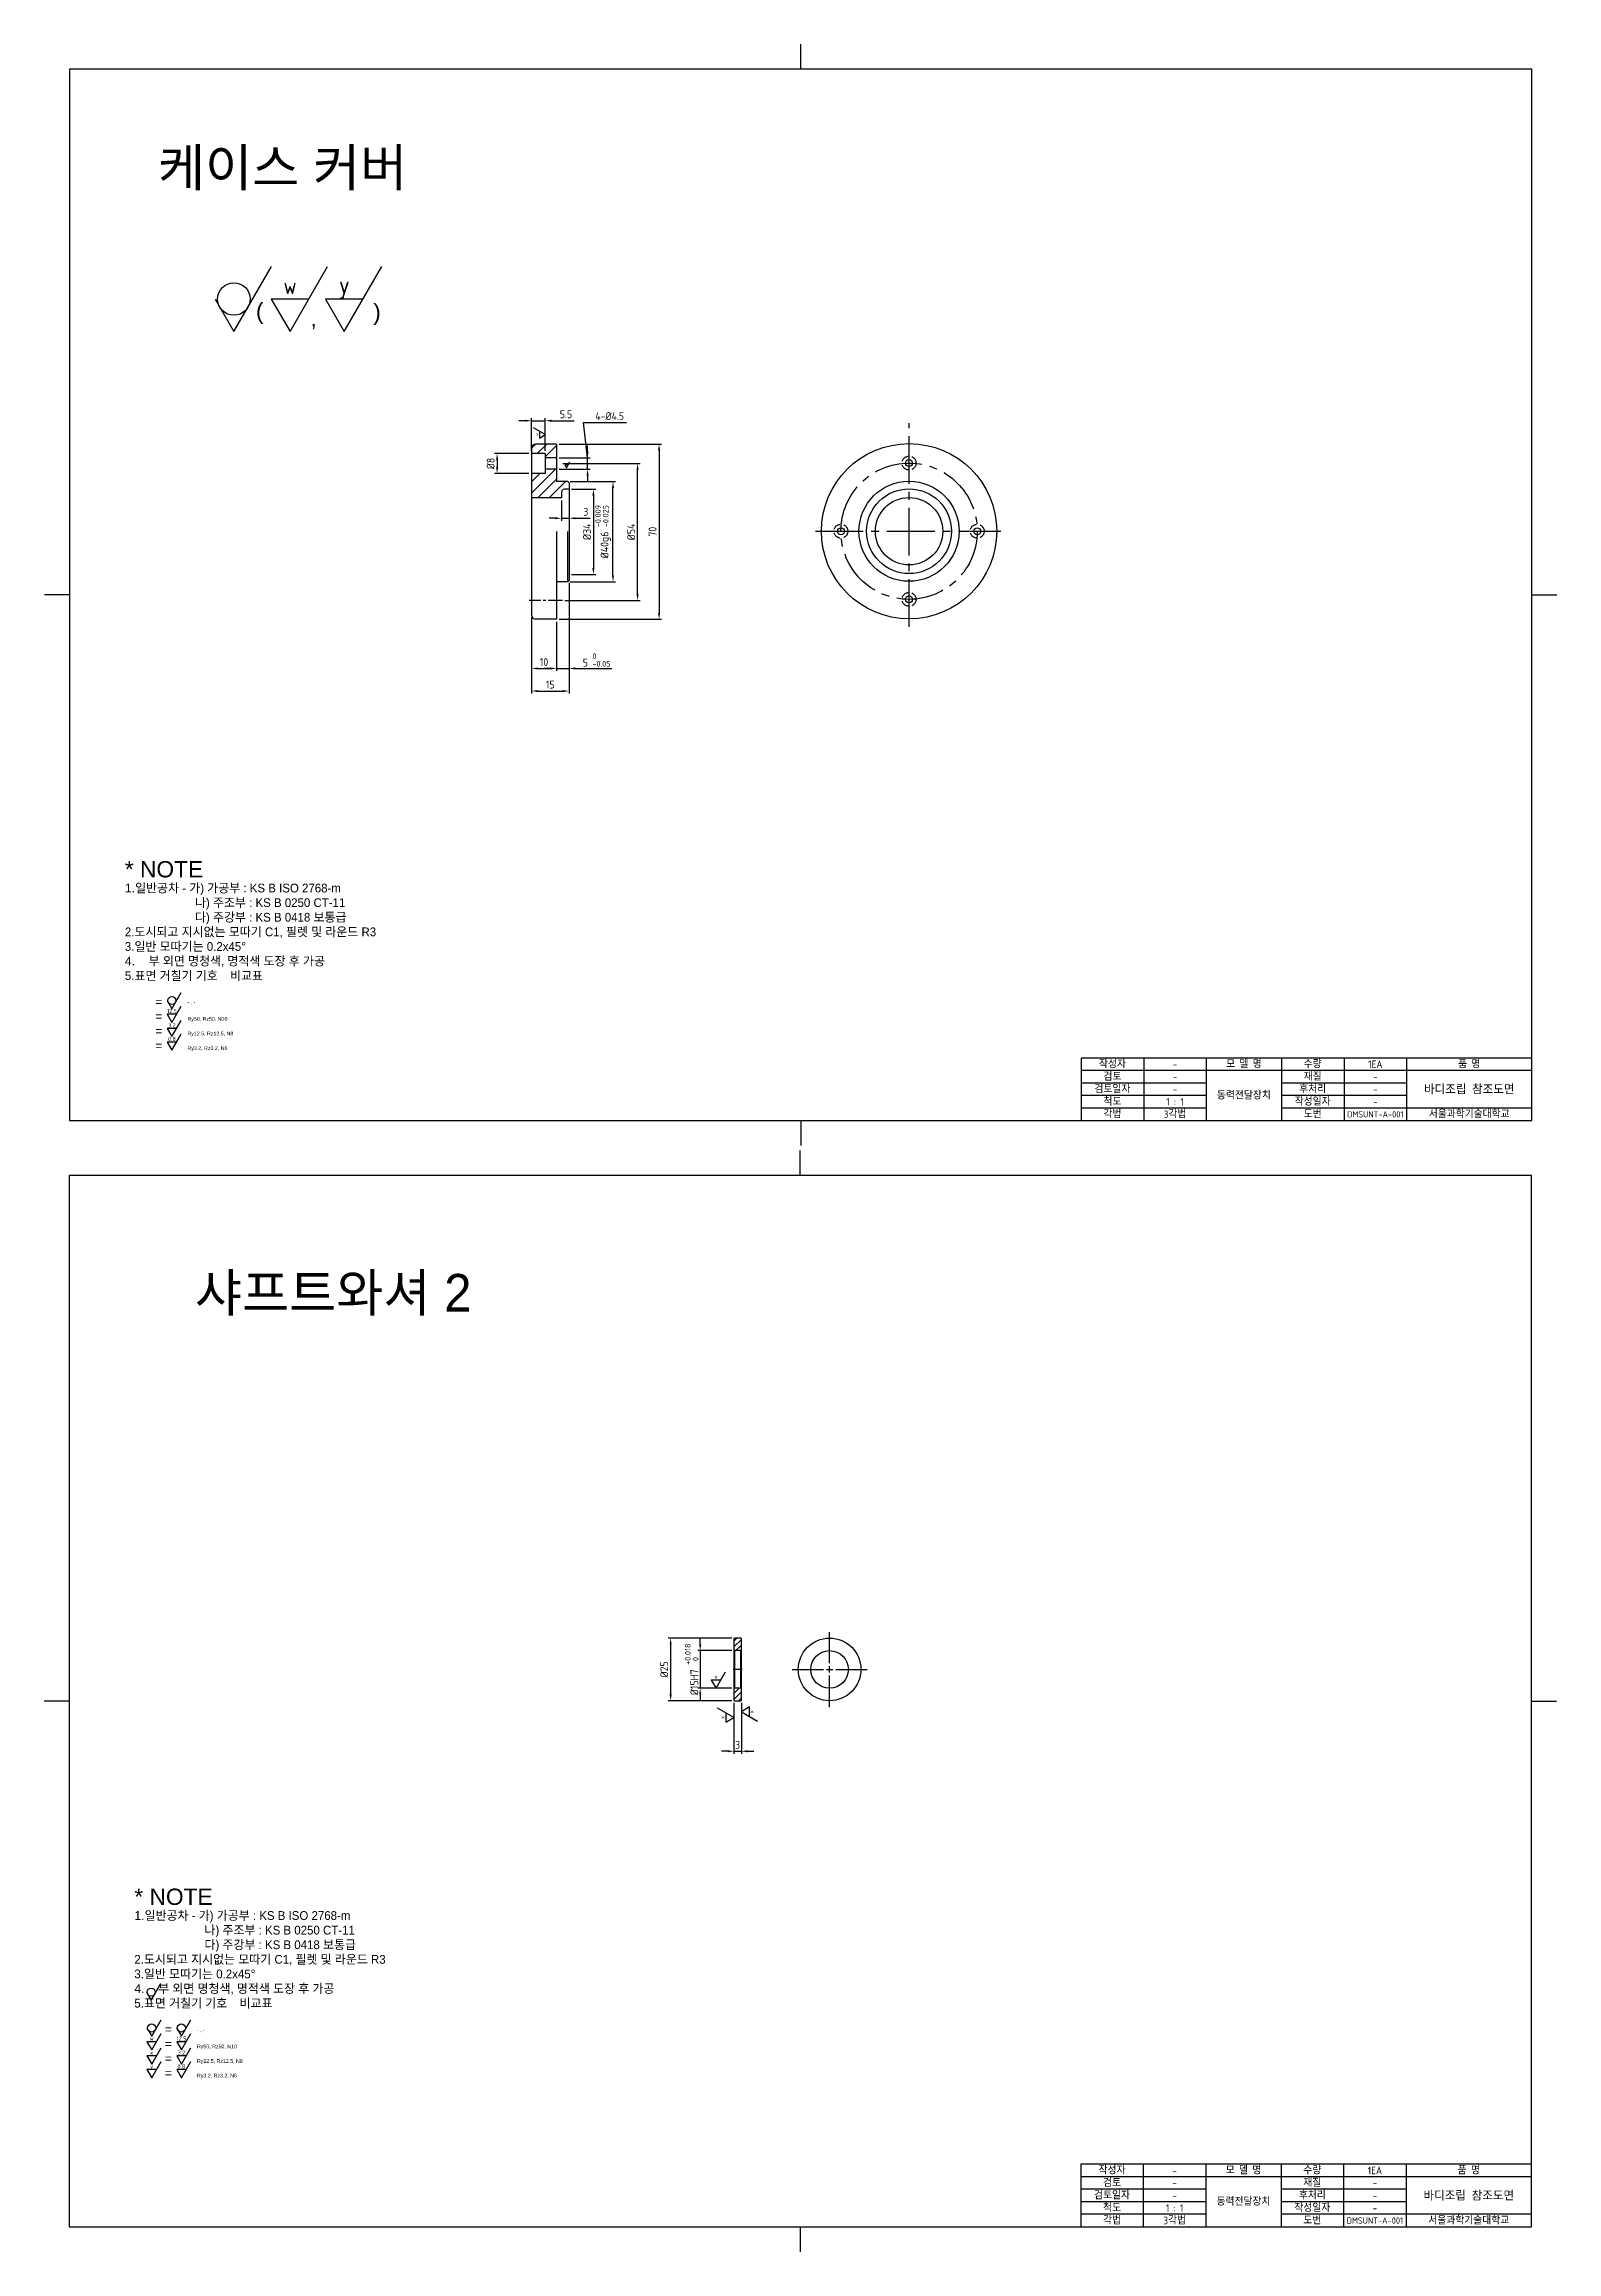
# Model space of a CAD drawing. Header units: millimetres. Extents: x 0 to 1832, y -442 to 895.
# Drawn here: x 614 to 1218, y -442 to 440 of the extents above; entities that cross this region are included whole.
import ezdxf
from ezdxf.enums import TextEntityAlignment as Align

# ---------------------------------------------------------------- set-up
doc = ezdxf.new("R2010")
doc.units = ezdxf.units.MM
for name, pattern in [('CENTER', [50.8, 31.75, -6.35, 6.35, -6.35]), ('CENTER2', [28.575, 19.05, -3.175, 3.175, -3.175]), ('HIDDEN2', [4.7625, 3.175, -1.5875])]:
    doc.linetypes.add(name, pattern=pattern)
for name, color, linetype in [('1점쇄선', 1, 'CENTER'), ('가는선', 1, 'Continuous'), ('문자', 2, 'Continuous'), ('숨은선', 2, 'HIDDEN2'), ('외형선', 3, 'Continuous'), ('윤곽선', 4, 'Continuous'), ('중심선', 1, 'CENTER2'), ('치수문자', 2, 'Continuous')]:
    doc.layers.add(name, color=color, linetype=linetype)
doc.styles.add('Annotative', font='arial.ttf')
doc.styles.get("Standard").update_dxf_attribs({"font": 'ISOCP.SHX', "bigfont": 'WHGTXT.SHX'})
doc.dimstyles.new('KS', dxfattribs={"dimtxt": 3.15, "dimasz": 2.5, "dimexe": 1, "dimexo": 1, "dimgap": 1, "dimtad": 1, "dimzin": 12, "dimdsep": 46, "dimtxsty": 'Standard', "dimcen": 0, "dimclrd": 1, "dimclre": 1, "dimclrt": 2, "dimadec": 0, "dimazin": 0, "dimtfac": 1, "dimtmove": 0, "dimatfit": 3, "dimfxl": 1, "dimarcsym": 0})

# ---------------------------------------------------------------- blocks, each defined once
blk = doc.blocks.new('표면거칠기2')
at = {"layer": '외형선'}
for p, q in [((32.33, 238.6), (47.33, 264.58)), ((24.83, 251.59), (32.33, 238.6))]:
    blk.add_line(p, q, dxfattribs=at)
blk.add_circle((32.33, 251.59), 6.5, dxfattribs=at)
blk = doc.blocks.new('표면거칠기')
at = {"layer": '외형선'}
for p, q in [((0, -12.99), (15, 12.99)), ((7.5, 0), (-7.5, 0)), ((-7.5, 0), (0, -12.99))]:
    blk.add_line(p, q, dxfattribs=at)
blk.add_attdef('표면거칠기', text='', height=6.5).set_placement((0, 0), align=Align.BOTTOM_CENTER)
blk = doc.blocks.new('블록')
at = {"layer": '외형선'}
for p, q in [((-14.3, 24.8), (0, 0)), ((14.3, 24.8), (-14.3, 24.8)), ((0, 0), (28.6, 49.6))]:
    blk.add_line(p, q, dxfattribs=at)
blk.add_attdef('기호', text='', height=12.3).set_placement((0, 24.8), align=Align.BOTTOM_CENTER)
blk = doc.blocks.new('*D300')
at = {"layer": 'Defpoints', "color": 0, "transparency": 16777216}
for p in [(818.48, 280.26), (818.48, 210.26), (859.42, 210.26)]:
    blk.add_point(p, dxfattribs=at)
at = {"layer": '외형선', "color": 1, "linetype": 'ByBlock', "lineweight": -2, "transparency": 16777216}
for p, q in [((819.48, 280.26), (860.42, 280.26)), ((859.42, 277.76), (859.42, 212.76)), ((819.48, 210.26), (860.42, 210.26))]:
    blk.add_line(p, q, dxfattribs=at)
at = {"layer": '외형선', "color": 1, "transparency": 16777216}
for points in [[(859, 277.76), (859.84, 277.76), (859.42, 280.26)], [(859, 212.76), (859.84, 212.76), (859.42, 210.26)]]:
    blk.add_solid(points, dxfattribs=at)
at = {"layer": '외형선', "color": 2, "transparency": 16777216, "insert": (856.84, 245.26), "char_height": 3.15, "attachment_point": 5, "rotation": 90}
blk.add_mtext('70', dxfattribs=at)
blk = doc.blocks.new('*U302')
at = {"layer": '1점쇄선', "color": 0, "linetype": 'CENTER2', "ltscale": 0.3, "transparency": 16777216}
blk.add_line((3.32, 0), (-9.9, 0), dxfattribs=at)
blk = doc.blocks.new('*D303')
at = {"layer": '1점쇄선', "color": 1, "linetype": 'ByBlock', "lineweight": -2, "transparency": 16777216}
for p, q in [((821.05, 272.48), (851.85, 272.48)), ((850.85, 220.26), (850.85, 269.98)), ((821.82, 217.76), (851.85, 217.76))]:
    blk.add_line(p, q, dxfattribs=at)
at = {"layer": '1점쇄선', "color": 1, "transparency": 16777216}
for points in [[(850.43, 269.98), (851.27, 269.98), (850.85, 272.48)], [(850.43, 220.26), (851.27, 220.26), (850.85, 217.76)]]:
    blk.add_solid(points, dxfattribs=at)
at = {"layer": 'Defpoints', "color": 0, "transparency": 16777216}
for p in [(820.05, 272.48), (850.85, 272.48), (820.82, 217.76)]:
    blk.add_point(p, dxfattribs=at)
at = {"layer": '1점쇄선', "color": 2, "transparency": 16777216, "insert": (848.27, 245.12), "char_height": 3.15, "attachment_point": 5, "rotation": 90}
blk.add_mtext('%%C54', dxfattribs=at)
blk = doc.blocks.new('*D304')
at = {"layer": '1점쇄선', "color": 1, "linetype": 'ByBlock', "lineweight": -2, "transparency": 16777216}
for p, q in [((823.93, 265.26), (842.03, 265.26)), ((841.03, 227.76), (841.03, 262.76)), ((823.93, 225.26), (842.03, 225.26))]:
    blk.add_line(p, q, dxfattribs=at)
at = {"layer": '1점쇄선', "color": 1, "transparency": 16777216}
for points in [[(840.61, 262.76), (841.45, 262.76), (841.03, 265.26)], [(840.61, 227.76), (841.45, 227.76), (841.03, 225.26)]]:
    blk.add_solid(points, dxfattribs=at)
at = {"layer": 'Defpoints', "color": 0, "transparency": 16777216}
for p in [(822.93, 265.26), (841.03, 265.26), (822.93, 225.26)]:
    blk.add_point(p, dxfattribs=at)
at = {"layer": '1점쇄선', "color": 2, "transparency": 16777216, "insert": (837.07, 245.26), "char_height": 3.15, "attachment_point": 5, "rotation": 90}
blk.add_mtext('%%C40g6 {\\H0.7x;\\S-0.009^ -0.025;}', dxfattribs=at)
blk = doc.blocks.new('*D305')
at = {"layer": '1점쇄선', "color": 1, "linetype": 'ByBlock', "lineweight": -2, "transparency": 16777216}
for p, q in [((807.48, 276.48), (793.73, 276.48)), ((794.73, 273.98), (794.73, 270.98)), ((807.48, 268.48), (793.73, 268.48))]:
    blk.add_line(p, q, dxfattribs=at)
at = {"layer": '1점쇄선', "color": 1, "transparency": 16777216}
for points in [[(794.31, 273.98), (795.15, 273.98), (794.73, 276.48)], [(794.31, 270.98), (795.15, 270.98), (794.73, 268.48)]]:
    blk.add_solid(points, dxfattribs=at)
at = {"layer": 'Defpoints', "color": 0, "transparency": 16777216}
for p in [(808.48, 276.48), (794.73, 268.48), (808.48, 268.48)]:
    blk.add_point(p, dxfattribs=at)
at = {"layer": '1점쇄선', "color": 2, "transparency": 16777216, "insert": (792.16, 272.48), "char_height": 3.15, "attachment_point": 5, "rotation": 90}
blk.add_mtext('%%C8', dxfattribs=at)
blk = doc.blocks.new('*D306')
at = {"layer": '1점쇄선', "color": 1, "linetype": 'ByBlock', "lineweight": -2, "transparency": 16777216}
for p, q in [((819.48, 274.73), (831.88, 274.73)), ((830.88, 277.23), (830.88, 279.73)), ((830.88, 270.23), (830.88, 274.73)), ((819.48, 270.23), (831.88, 270.23)), ((830.88, 267.73), (830.88, 265.23))]:
    blk.add_line(p, q, dxfattribs=at)
at = {"layer": '1점쇄선', "color": 1, "transparency": 16777216}
for points in [[(830.46, 277.23), (831.29, 277.23), (830.88, 274.73)], [(830.46, 267.73), (831.29, 267.73), (830.88, 270.23)]]:
    blk.add_solid(points, dxfattribs=at)
at = {"layer": 'Defpoints', "color": 0, "transparency": 16777216}
for p in [(818.48, 274.73), (830.88, 274.73), (818.48, 270.23)]:
    blk.add_point(p, dxfattribs=at)
blk = doc.blocks.new('*D307')
at = {"layer": '1점쇄선', "color": 1, "linetype": 'ByBlock', "lineweight": -2, "transparency": 16777216}
for p, q in [((808.48, 210.92), (808.48, 189.61)), ((818.48, 209.26), (818.48, 189.61)), ((810.98, 190.61), (815.98, 190.61))]:
    blk.add_line(p, q, dxfattribs=at)
at = {"layer": '1점쇄선', "color": 1, "transparency": 16777216}
for points in [[(810.98, 191.03), (810.98, 190.19), (808.48, 190.61)], [(815.98, 191.03), (815.98, 190.19), (818.48, 190.61)]]:
    blk.add_solid(points, dxfattribs=at)
at = {"layer": 'Defpoints', "color": 0, "transparency": 16777216}
for p in [(808.48, 211.92), (818.48, 210.26), (818.48, 190.61)]:
    blk.add_point(p, dxfattribs=at)
at = {"layer": '1점쇄선', "color": 2, "transparency": 16777216, "insert": (813.48, 193.19), "char_height": 3.15, "attachment_point": 5}
blk.add_mtext('10', dxfattribs=at)
blk = doc.blocks.new('*D308')
at = {"layer": '1점쇄선', "color": 1, "linetype": 'ByBlock', "lineweight": -2, "transparency": 16777216}
for p, q in [((823.48, 224.81), (823.48, 180.59)), ((808.48, 210.92), (808.48, 180.59)), ((810.98, 181.59), (820.98, 181.59))]:
    blk.add_line(p, q, dxfattribs=at)
at = {"layer": '1점쇄선', "color": 1, "transparency": 16777216}
for points in [[(810.98, 182.01), (810.98, 181.18), (808.48, 181.59)], [(820.98, 182.01), (820.98, 181.18), (823.48, 181.59)]]:
    blk.add_solid(points, dxfattribs=at)
at = {"layer": 'Defpoints', "color": 0, "transparency": 16777216}
for p in [(823.48, 225.81), (808.48, 211.92), (823.48, 181.59)]:
    blk.add_point(p, dxfattribs=at)
at = {"layer": '1점쇄선', "color": 2, "transparency": 16777216, "insert": (815.98, 184.17), "char_height": 3.15, "attachment_point": 5}
blk.add_mtext('15', dxfattribs=at)
blk = doc.blocks.new('*D309')
at = {"layer": '1점쇄선', "color": 1, "linetype": 'ByBlock', "lineweight": -2, "transparency": 16777216}
for p, q in [((815.98, 190.61), (813.48, 190.61)), ((818.48, 190.61), (823.48, 190.61)), ((825.98, 190.61), (840.52, 190.61))]:
    blk.add_line(p, q, dxfattribs=at)
at = {"layer": '1점쇄선', "color": 1, "transparency": 16777216}
for points in [[(815.98, 191.03), (815.98, 190.19), (818.48, 190.61)], [(825.98, 191.03), (825.98, 190.19), (823.48, 190.61)]]:
    blk.add_solid(points, dxfattribs=at)
at = {"layer": 'Defpoints', "color": 0, "transparency": 16777216}
for p in [(818.48, 190.61), (823.48, 190.61), (823.48, 190.61)]:
    blk.add_point(p, dxfattribs=at)
at = {"layer": '1점쇄선', "color": 2, "transparency": 16777216, "insert": (834.5, 194.01), "char_height": 3.15, "attachment_point": 5}
blk.add_mtext('5 {\\H0.7x;\\S0 ^ -0.05;}', dxfattribs=at)
blk = doc.blocks.new('*D310')
at = {"layer": '1점쇄선', "color": 1, "linetype": 'ByBlock', "lineweight": -2, "transparency": 16777216}
for p, q in [((824.48, 262.2), (834.2, 262.2)), ((833.2, 259.7), (833.2, 230.71)), ((824.48, 228.21), (834.2, 228.21))]:
    blk.add_line(p, q, dxfattribs=at)
at = {"layer": '1점쇄선', "color": 1, "transparency": 16777216}
for points in [[(832.78, 259.7), (833.62, 259.7), (833.2, 262.2)], [(832.78, 230.71), (833.62, 230.71), (833.2, 228.21)]]:
    blk.add_solid(points, dxfattribs=at)
at = {"layer": 'Defpoints', "color": 0, "transparency": 16777216}
for p in [(823.48, 262.2), (823.48, 228.21), (833.2, 228.21)]:
    blk.add_point(p, dxfattribs=at)
at = {"layer": '1점쇄선', "color": 2, "transparency": 16777216, "insert": (830.63, 245.2), "char_height": 3.15, "attachment_point": 5, "rotation": 90}
blk.add_mtext('%%C34', dxfattribs=at)
blk = doc.blocks.new('*D311')
at = {"layer": '1점쇄선', "color": 1, "linetype": 'ByBlock', "lineweight": -2, "transparency": 16777216}
for p, q in [((820.48, 257.73), (820.48, 249.61)), ((823.48, 257.73), (823.48, 249.61)), ((817.98, 250.61), (815.48, 250.61)), ((820.48, 250.61), (823.48, 250.61)), ((825.98, 250.61), (831.87, 250.61))]:
    blk.add_line(p, q, dxfattribs=at)
at = {"layer": '1점쇄선', "color": 1, "transparency": 16777216}
for points in [[(817.98, 251.03), (817.98, 250.2), (820.48, 250.61)], [(825.98, 251.03), (825.98, 250.2), (823.48, 250.61)]]:
    blk.add_solid(points, dxfattribs=at)
at = {"layer": 'Defpoints', "color": 0, "transparency": 16777216}
for p in [(820.48, 258.73), (823.48, 258.73), (823.48, 250.61)]:
    blk.add_point(p, dxfattribs=at)
at = {"layer": '1점쇄선', "color": 2, "transparency": 16777216, "insert": (830.18, 253.19), "char_height": 3.15, "attachment_point": 5}
blk.add_mtext('3', dxfattribs=at)
blk = doc.blocks.new('*D312')
at = {"layer": '1점쇄선', "color": 1, "linetype": 'ByBlock', "lineweight": -2, "transparency": 16777216}
for p, q in [((805.98, 289.57), (803.48, 289.57)), ((808.48, 277.48), (808.48, 290.57)), ((808.48, 289.57), (813.98, 289.57)), ((813.98, 277.48), (813.98, 290.57)), ((816.48, 289.57), (825.52, 289.57))]:
    blk.add_line(p, q, dxfattribs=at)
at = {"layer": '1점쇄선', "color": 1, "transparency": 16777216}
for points in [[(805.98, 289.99), (805.98, 289.16), (808.48, 289.57)], [(816.48, 289.99), (816.48, 289.16), (813.98, 289.57)]]:
    blk.add_solid(points, dxfattribs=at)
at = {"layer": 'Defpoints', "color": 0, "transparency": 16777216}
for p in [(813.98, 289.57), (808.48, 276.48), (813.98, 276.48)]:
    blk.add_point(p, dxfattribs=at)
at = {"layer": '1점쇄선', "color": 2, "transparency": 16777216, "insert": (822.25, 292.15), "char_height": 3.15, "attachment_point": 5}
blk.add_mtext('5.5', dxfattribs=at)
blk = doc.blocks.new('*D326')
at = {"layer": 'Defpoints', "color": 0, "transparency": 16777216}
for p in [(889.51, -201.73), (875.86, -216.73), (889.51, -216.73)]:
    blk.add_point(p, dxfattribs=at)
at = {"layer": '외형선', "color": 1, "linetype": 'ByBlock', "lineweight": -2, "transparency": 16777216}
for p, q in [((888.51, -201.73), (874.86, -201.73)), ((875.86, -199.23), (875.86, -196.73)), ((875.86, -201.73), (875.86, -216.73)), ((888.51, -216.73), (874.86, -216.73)), ((875.86, -219.23), (875.86, -221.73))]:
    blk.add_line(p, q, dxfattribs=at)
at = {"layer": '외형선', "color": 1, "transparency": 16777216}
for points in [[(875.44, -199.23), (876.28, -199.23), (875.86, -201.73)], [(875.44, -219.23), (876.28, -219.23), (875.86, -216.73)]]:
    blk.add_solid(points, dxfattribs=at)
at = {"layer": '외형선', "color": 2, "transparency": 16777216, "insert": (872.45, -209.23), "char_height": 3.15, "attachment_point": 5, "rotation": 90}
blk.add_mtext('%%C15H7 {\\H0.7x;\\S+0.018^  0;}', dxfattribs=at)
blk = doc.blocks.new('*D327')
at = {"layer": 'Defpoints', "color": 0, "transparency": 16777216}
for p in [(889.51, -196.73), (864.05, -221.73), (889.51, -221.73)]:
    blk.add_point(p, dxfattribs=at)
at = {"layer": '외형선', "color": 1, "linetype": 'ByBlock', "lineweight": -2, "transparency": 16777216}
for p, q in [((888.51, -196.73), (863.05, -196.73)), ((864.05, -199.23), (864.05, -219.23)), ((888.51, -221.73), (863.05, -221.73))]:
    blk.add_line(p, q, dxfattribs=at)
at = {"layer": '외형선', "color": 1, "transparency": 16777216}
for points in [[(863.64, -199.23), (864.47, -199.23), (864.05, -196.73)], [(863.64, -219.23), (864.47, -219.23), (864.05, -221.73)]]:
    blk.add_solid(points, dxfattribs=at)
at = {"layer": '외형선', "color": 2, "transparency": 16777216, "insert": (861.48, -209.23), "char_height": 3.15, "attachment_point": 5, "rotation": 90}
blk.add_mtext('%%C25', dxfattribs=at)
blk = doc.blocks.new('*U328')
at = {"layer": '1점쇄선', "color": 0, "linetype": 'CENTER2', "transparency": 16777216}
for p, q in [((0, 2.5), (0, 14.87)), ((-15.01, 0), (-2.5, 0)), ((2.5, 0), (14.97, 0)), ((0, -15.08), (0, -2.5))]:
    blk.add_line(p, q, dxfattribs=at)
at = {"layer": '1점쇄선', "color": 0, "linetype": 'Continuous', "transparency": 16777216}
for p, q in [((-1.25, 0), (1.25, 0)), ((0, -1.25), (0, 1.25))]:
    blk.add_line(p, q, dxfattribs=at)
blk = doc.blocks.new('*D329')
at = {"layer": 'Defpoints', "color": 0, "ltscale": 0.3, "transparency": 16777216}
for p in [(889.31, -221.53), (892.31, -221.53), (892.31, -241.93)]:
    blk.add_point(p, dxfattribs=at)
at = {"layer": '외형선', "color": 1, "linetype": 'ByBlock', "lineweight": -2, "ltscale": 0.3, "transparency": 16777216}
for p, q in [((889.31, -222.53), (889.31, -242.93)), ((892.31, -222.53), (892.31, -242.93)), ((886.81, -241.93), (884.31, -241.93)), ((889.31, -241.93), (892.31, -241.93)), ((894.81, -241.93), (897.31, -241.93))]:
    blk.add_line(p, q, dxfattribs=at)
at = {"layer": '외형선', "color": 1, "ltscale": 0.3, "transparency": 16777216}
for points in [[(886.81, -241.52), (886.81, -242.35), (889.31, -241.93)], [(894.81, -241.52), (894.81, -242.35), (892.31, -241.93)]]:
    blk.add_solid(points, dxfattribs=at)
at = {"layer": '외형선', "color": 2, "ltscale": 0.3, "transparency": 16777216, "insert": (890.81, -239.36), "char_height": 3.15, "attachment_point": 5}
blk.add_mtext('3', dxfattribs=at)

msp = doc.modelspace()

# ---------------------------------------------------------------- hatches: boundary and pattern name
at = {"layer": '1점쇄선'}
h = msp.add_hatch(dxfattribs=at)
h.set_pattern_fill('ANSI31', color=1)
h.paths.add_polyline_path([(823.484, 264.702), (822.928, 265.258), (818.479, 265.258), (818.479, 270.23), (813.976, 270.23), (813.976, 268.48), (808.476, 268.48), (808.476, 258.73), (820.484, 258.73), (820.484, 261.091, -0.4142136), (821.595, 262.202), (823.484, 262.202)])
h.paths.add_polyline_path([(818.479, 280.258), (810.143, 280.258, 0.4142136), (808.476, 278.591), (808.476, 276.48), (813.976, 276.48), (813.976, 274.73), (818.479, 274.73)])
at = {"layer": '외형선'}
h = msp.add_hatch(dxfattribs=at)
h.set_pattern_fill('ANSI31', color=1, scale=0.52)
h.set_pattern_definition([(45, (-3139.3114, -448.6874), (-1.1674333, 1.1674333), [])])
h.paths.add_polyline_path([(889.305, -201.528), (889.505, -201.728), (892.105, -201.728), (892.305, -201.528), (892.305, -196.928), (892.105, -196.728), (889.505, -196.728), (889.305, -196.928)])
h.paths.add_polyline_path([(889.305, -221.528), (889.505, -221.728), (892.105, -221.728), (892.305, -221.528), (892.305, -216.928), (892.105, -216.728), (889.505, -216.728), (889.305, -216.928)])

# ---------------------------------------------------------------- linework, layer by layer
at = {"layer": '1점쇄선', "color": 1, "ltscale": 0.3}
msp.add_line((892.575, -209.228), (889.086, -209.228), dxfattribs=at)
at = {"layer": '가는선'}
for p, q in [((1208, 30), (1028, 30)), ((1053, 35), (1053, 10)), ((1078, 35), (1078, 10)), ((1108, 35), (1108, 10)), ((1133, 35), (1133, 10)), ((1158, 35), (1158, 10)), ((1078, 25), (1028, 25)), ((1078, 20), (1028, 20)), ((1158, 25), (1108, 25)), ((1158, 20), (1108, 20)), ((1078, 15), (1028, 15)), ((1208, 15), (1108, 15)), ((1207.839, -411.894), (1027.839, -411.894)), ((1052.839, -406.894), (1052.839, -431.894)), ((1077.839, -406.894), (1077.839, -431.894)), ((1107.839, -406.894), (1107.839, -431.894)), ((1132.839, -406.894), (1132.839, -431.894)), ((1157.839, -406.894), (1157.839, -431.894)), ((1077.839, -416.894), (1027.839, -416.894)), ((1077.839, -421.894), (1027.839, -421.894)), ((1157.839, -416.894), (1107.839, -416.894)), ((1157.839, -421.894), (1107.839, -421.894)), ((1077.839, -426.894), (1027.839, -426.894)), ((1207.839, -426.894), (1107.839, -426.894))]:
    msp.add_line(p, q, dxfattribs=at)
at = {"layer": '숨은선'}
for centre in [(959.283, 272.652), (932.061, 245.43), (986.506, 245.43), (959.283, 218.208)]:
    msp.add_circle(centre, 2.778, dxfattribs=at)
at = {"layer": '외형선'}
for p, q in [((916, 430), (916, 440)), ((808.476, 278.591), (808.476, 211.924)), ((813.976, 276.48), (808.476, 276.48)), ((808.476, 276.48), (808.476, 268.48)), ((818.479, 280.258), (810.143, 280.258)), ((813.976, 276.48), (813.976, 268.48)), ((818.479, 274.73), (813.976, 274.73)), ((818.479, 280.258), (818.479, 265.258)), ((813.976, 268.48), (808.476, 268.48)), ((818.479, 270.23), (813.976, 270.23)), ((822.928, 265.258), (818.479, 265.258)), ((823.484, 264.702), (822.928, 265.258)), ((823.484, 264.702), (823.484, 225.813)), ((820.484, 258.73), (808.476, 258.73)), ((820.484, 261.091), (820.484, 258.73)), ((823.484, 262.202), (821.595, 262.202)), ((818.479, 245.258), (818.479, 210.258)), ((822.928, 225.258), (822.928, 245.258)), ((822.928, 225.258), (818.479, 225.258)), ((822.928, 225.258), (823.484, 225.813)), ((624, 220), (614, 220)), ((1208, 220), (1218, 220)), ((818.479, 210.258), (810.143, 210.258)), ((1208, 35), (1028, 35)), ((1028, 35), (1028, 10)), ((916, 10), (916, 0)), ((915.839, -11.894), (915.839, -1.894)), ((889.305, -196.928), (889.505, -196.728)), ((889.305, -196.928), (889.305, -221.528)), ((889.505, -201.728), (889.305, -201.528)), ((892.105, -196.728), (889.505, -196.728)), ((892.105, -201.728), (889.505, -201.728)), ((892.105, -196.728), (892.305, -196.928)), ((892.105, -201.728), (892.305, -201.528)), ((892.305, -221.528), (892.305, -196.928)), ((889.505, -216.728), (889.305, -216.928)), ((892.105, -216.728), (889.505, -216.728)), ((892.105, -216.728), (892.305, -216.928)), ((623.839, -221.894), (613.839, -221.894)), ((889.305, -221.528), (889.505, -221.728)), ((889.505, -221.728), (892.105, -221.728)), ((892.105, -221.728), (892.305, -221.528)), ((1207.839, -221.894), (1217.839, -221.894)), ((1207.839, -406.894), (1027.839, -406.894)), ((1027.839, -406.894), (1027.839, -431.894)), ((915.839, -431.894), (915.839, -441.894))]:
    msp.add_line(p, q, dxfattribs=at)
at = {"layer": '외형선', "ltscale": 0.3}
for p, q in [((889.505, -201.728), (889.505, -216.728)), ((892.105, -216.728), (892.105, -201.728))]:
    msp.add_line(p, q, dxfattribs=at)
at = {"layer": '외형선'}
for centre, radius in [((959.283, 245.43), 35), ((959.283, 272.652), 1.389), ((959.283, 245.43), 20), ((959.283, 245.43), 16.944), ((959.283, 245.43), 13.472), ((932.061, 245.43), 1.389), ((986.506, 245.43), 1.389), ((959.283, 218.208), 1.389), ((927.542, -209.228), 12.5), ((927.542, -209.228), 7.5)]:
    msp.add_circle(centre, radius, dxfattribs=at)
for centre, radius, start, end in [((810.143, 278.591), 1.667, 90, 180), ((821.595, 261.091), 1.111, 90, 180), ((810.143, 211.924), 1.667, 180, 270)]:
    msp.add_arc(centre, radius, start, end, dxfattribs=at)
at = {"layer": '윤곽선'}
for points in [[(624, 10), (1208, 10), (1208, 430), (624, 430)], [(623.839, -431.894), (1207.839, -431.894), (1207.839, -11.894), (623.839, -11.894)]]:
    msp.add_lwpolyline(points, close=True, dxfattribs=at)
at = {"layer": '중심선'}
for p, q in [((959.283, 207.186), (959.283, 288.647)), ((921.887, 245.43), (995.928, 245.43))]:
    msp.add_line(p, q, dxfattribs=at)
msp.add_circle((959.283, 245.43), 27.222, dxfattribs=at)

# ---------------------------------------------------------------- block references
at = {"layer": '1점쇄선', "linetype": 'CENTER2', "ltscale": 0.3}
msp.add_blockref('*U302', (817.507, 217.758), dxfattribs=at)
at = {"layer": '1점쇄선', "linetype": 'CENTER2'}
msp.add_blockref('*U328', (927.542, -209.228), dxfattribs=at)
at = {"layer": '외형선'}
msp.add_blockref('표면거칠기2', (657.285, 86.588), dxfattribs=at)
at = {"layer": '외형선', "xscale": 0.0947885498400479, "yscale": 0.0947885498400479, "zscale": 0.0947885498400479, "rotation": 90}
msp.add_blockref('블록', (813.976, 284.026), dxfattribs=at).add_auto_attribs({'기호': 'w'})
at = {"layer": '외형선', "xscale": 0.04638226079053867, "yscale": 0.04638226079053867, "zscale": 0.04638226079053867}
msp.add_blockref('블록', (822.508, 270.813), dxfattribs=at).add_auto_attribs({'기호': 'w'})
at = {"layer": '치수문자'}
ref = msp.add_blockref('표면거칠기', (712.048, 338.174), dxfattribs=at)
ref.add_attrib('표면거칠기', 'w', dxfattribs={"layer": '0', "lineweight": 30, "height": 6.5}).set_placement((712.048, 338.174), align=Align.BOTTOM_CENTER)
ref = msp.add_blockref('표면거칠기', (733.727, 338.174), dxfattribs=at)
ref.add_attrib('표면거칠기', 'y', dxfattribs={"layer": '0', "lineweight": 30, "height": 7}).set_placement((733.727, 338.174), align=Align.BOTTOM_CENTER)
at = {"layer": '치수문자', "xscale": 0.25, "yscale": 0.25, "zscale": 0.25}
for p in [(656.779, -4.942), (648.481, -401.067), (648.695, -415.387), (660.57, -415.387)]:
    msp.add_blockref('표면거칠기2', p, dxfattribs=at)
for p, values in [((664.861, 52.466), {'표면거칠기': '12.5'}), ((664.861, 46.793), {'표면거칠기': '3.2'}), ((664.861, 41.336), {'표면거칠기': '0.8'}), ((882.172, -213.48), {'표면거칠기': 'x'}), ((656.777, -357.979), {'표면거칠기': 'w'}), ((656.777, -363.652), {'표면거칠기': 'x'}), ((668.652, -357.979), {'표면거칠기': '12.5'}), ((668.652, -363.652), {'표면거칠기': '3.2'}), ((656.777, -369.109), {'표면거칠기': 'y'}), ((668.652, -369.109), {'표면거칠기': '0.8'})]:
    msp.add_blockref('표면거칠기', p, dxfattribs=at).add_auto_attribs(values)
for p, rotation in [((886.042, -228.433), 90), ((895.553, -226.119), 270)]:
    msp.add_blockref('표면거칠기', p, dxfattribs=dict(at, rotation=rotation)).add_auto_attribs({'표면거칠기': 'x'})

# ---------------------------------------------------------------- texts
at = {"layer": '1점쇄선', "color": 2, "insert": (833.956, 289.835), "char_height": 3.15, "attachment_point": 7}
msp.add_mtext('4-%%c4.5', dxfattribs=at)
at = {"layer": '문자', "attachment_point": 5}
for s, width, insert, char_height in [('작성자', 25, (1040.5, 32.5), 3), ('검토', 25, (1040.5, 27.5), 3), ('-', 25, (1065.5, 32.5), 3), ('-', 25, (1065.5, 27.5), 3), ('모 델 명', 30, (1093, 32.5), 3), ('재질', 25, (1120.5, 27.5), 3), ('수량', 25, (1120.5, 32.5), 3), ('1EA', 25, (1145.5, 32.5), 3), ('-', 25, (1145.5, 27.5), 3), ('품 명', 50, (1183, 32.5), 3), ('검토일자', 25, (1040.5, 22.5), 3), ('척도', 25, (1040.5, 17.5), 3), ('1 : 1', 25, (1065.5, 17.5), 3), ('-', 25, (1065.5, 22.5), 3), ('동력전달장치', 30, (1093, 20), 3), ('작성일자', 25, (1120.5, 17.5), 3), ('후처리', 25, (1120.5, 22.5), 3), ('-', 25, (1145.5, 22.5), 3), ('바디조립 참조도면', 50, (1183, 22.5), 4), ('각법', 25, (1040.5, 12.5), 3), ('3각법', 25, (1065.5, 12.5), 3), ('도번', 25, (1120.5, 12.5), 3), ('DMSUNT-A-001', 25, (1145.5, 12.5), 2.5), ('-', 25, (1145.5, 17.5), 3), ('서울과학기술대학교', 50, (1183, 12.5), 3), ('작성자', 25, (1040.339, -409.394), 3), ('검토', 25, (1040.339, -414.394), 3), ('-', 25, (1065.339, -409.394), 3), ('모 델 명', 30, (1092.839, -409.394), 3), ('재질', 25, (1120.339, -414.394), 3), ('수량', 25, (1120.339, -409.394), 3), ('1EA', 25, (1145.339, -409.394), 3), ('품 명', 50, (1182.839, -409.394), 3), ('검토일자', 25, (1040.339, -419.394), 3), ('척도', 25, (1040.339, -424.394), 3), ('1 : 1', 25, (1065.339, -424.394), 3), ('-', 25, (1065.339, -414.394), 3), ('-', 25, (1065.339, -419.394), 3), ('동력전달장치', 30, (1092.839, -421.894), 3), ('작성일자', 25, (1120.339, -424.394), 3), ('후처리', 25, (1120.339, -419.394), 3), ('-', 25, (1145.339, -414.394), 3), ('-', 25, (1145.339, -419.394), 3), ('바디조립 참조도면', 50, (1182.839, -419.394), 4), ('각법', 25, (1040.339, -429.394), 3), ('3각법', 25, (1065.339, -429.394), 3), ('도번', 25, (1120.339, -429.394), 3), ('DMSUNT-A-001', 25, (1145.339, -429.394), 2.5), ('-', 25, (1145.339, -424.394), 3), ('서울과학기술대학교', 50, (1182.839, -429.394), 3)]:
    msp.add_mtext_dynamic_manual_height_columns(s, width=width, gutter_width=15, heights=[0], dxfattribs=dict(at, insert=insert, char_height=char_height))
at = {"layer": '외형선', "attachment_point": 1, "style": 'Annotative'}
for s, insert, char_height, width in [('{\\fGulim|b0|i0|c129|p50;\\C0;\\c16777215;케이스 커버}', (659.293, 398.177), 15, 129.69747), ('(', (698.425, 336.656), 6.5, 15.12111), (')', (745.262, 336.29), 6.5, 15.12111), (',', (720.183, 333.73), 6.5, 10.51676), ('{\\fGulim|b0|i0|c129|p50;\\C0;\\c16777215;샤프트와셔 2}', (674.045, -51.264), 15, 129.69747)]:
    msp.add_mtext(s, dxfattribs=dict(at, insert=insert, char_height=char_height, width=width))
at = {"layer": '치수문자', "attachment_point": 1, "style": 'Annotative'}
for s, insert, char_height, width in [('* NOTE', (646.068, 113.656), 6.5, 36.45384), ('1.{\\fGulim|b0|i0|c129|p50;일반공차 - 가) 가공부 : KS B ISO 2768-m\\P^I^I나) 주조부 : KS B 0250 CT-11\\P^I^I다) 주강부 : KS B 0418 보통급\\P2.도시되고 지시없는 모따기 C1, 필렛 및 라운드 R3\\P3.일반 모따기는 0.2x45}°\\P4.    {\\fGulim|b0|i0|c129|p50;부 외면 명청색, 명적색 도장 후 가공\\P5.표면 거칠기 기호^I비교표}', (646.068, 104.645), 3.5, 236.19745), ('- , -\\P{\\H1.66667x; \\P}Ry50, Rz50, N10\\P{\\H1.33333x; \\P}Ry12.5, Rz12.5, N8\\P{\\H1.33333x;\\P}Ry3.2, Rz3.2, N6', (671.084, 58.041), 1.5, 30.10061), ('* NOTE', (649.859, -296.789), 6.5, 36.45384), ('1.{\\fGulim|b0|i0|c129|p50;일반공차 - 가) 가공부 : KS B ISO 2768-m\\P^I^I나) 주조부 : KS B 0250 CT-11\\P^I^I다) 주강부 : KS B 0418 보통급\\P2.도시되고 지시없는 모따기 C1, 필렛 및 라운드 R3\\P3.일반 모따기는 0.2x45}°\\P4.    {\\fGulim|b0|i0|c129|p50;부 외면 명청색, 명적색 도장 후 가공\\P5.표면 거칠기 기호^I비교표}', (649.859, -305.8), 3.5, 236.19745), ('- , -\\P{\\H1.66667x; \\P}Ry50, Rz50, N10\\P{\\H1.33333x; \\P}Ry12.5, Rz12.5, N8\\P{\\H1.33333x;\\P}Ry3.2, Rz3.2, N6', (674.875, -352.404), 1.5, 30.10061)]:
    msp.add_mtext(s, dxfattribs=dict(at, insert=insert, char_height=char_height, width=width))
at = {"layer": '치수문자', "char_height": 3.5, "attachment_point": 1, "style": 'Annotative'}
for insert in [(658.217, 59.228), (662.008, -351.217)]:
    msp.add_mtext_dynamic_manual_height_columns('=\\P=\\P=\\P=', width=4.52297, gutter_width=32.5, heights=[0], dxfattribs=dict(at, insert=insert))

# ---------------------------------------------------------------- dimensions: what is measured, and where the dimension line sits
at = {"layer": '1점쇄선'}
for base, p1, p2, picture, middle in [((813.976, 289.573), (808.476, 276.48), (813.976, 276.48), '*D312', (822.246, 292.148)), ((823.484, 250.615), (820.484, 258.73), (823.484, 258.73), '*D311', (830.179, 253.19)), ((818.479, 190.611), (808.476, 211.924), (818.479, 210.258), '*D307', (813.478, 193.186))]:
    dim = msp.add_linear_dim(base=base, p1=p1, p2=p2, dimstyle='KS', override={"dimarcsym": 1}, dxfattribs=at)
    dim.commit()
    dim.dimension.update_dxf_attribs({"geometry": picture, "text_midpoint": middle})
for base, p1, p2, text, picture, middle in [((794.732, 268.48), (808.476, 276.48), (808.476, 268.48), '%%C<>', '*D305', (792.157, 272.48)), ((830.878, 274.73), (818.479, 270.23), (818.479, 274.73), ' ', '*D306', (830.878, 272.48)), ((850.849, 272.48), (820.824, 217.758), (820.047, 272.48), '%%C54', '*D303', (848.274, 245.119)), ((841.031, 265.258), (822.928, 225.258), (822.928, 265.258), '%%C<>g6 {\\H0.7x;\\S-0.009^ -0.025;}', '*D304', (837.073, 245.258)), ((833.201, 228.205), (823.484, 262.202), (823.484, 228.205), '%%C<>', '*D310', (830.626, 245.204))]:
    dim = msp.add_linear_dim(base=base, p1=p1, p2=p2, angle=90, text=text, dimstyle='KS', override={"dimarcsym": 1}, dxfattribs=at)
    dim.commit()
    dim.dimension.update_dxf_attribs({"geometry": picture, "text_midpoint": middle})
for base, p1, p2, text, picture, middle in [((823.484, 181.594), (808.476, 211.924), (823.484, 225.813), '15', '*D308', (815.98, 184.169)), ((823.4839, 190.6111), (818.4794, 190.6111), (823.4839, 190.6111), '<> {\\H0.7x;\\S0 ^ -0.05;}', '*D309', (834.5, 194.01))]:
    dim = msp.add_linear_dim(base=base, p1=p1, p2=p2, text=text, dimstyle='KS', override={"dimarcsym": 1}, dxfattribs=at)
    dim.commit()
    dim.dimension.update_dxf_attribs({"geometry": picture, "text_midpoint": middle})
at = {"layer": '외형선'}
dim = msp.add_linear_dim(base=(859.419, 210.258), p1=(818.479, 280.258), p2=(818.479, 210.258), angle=90, dimstyle='KS', override={"dimarcsym": 1}, dxfattribs=at)
dim.commit()
dim.dimension.update_dxf_attribs({"geometry": '*D300', "text_midpoint": (856.844, 245.258)})
for base, p1, p2, text, picture, middle in [((864.052, -221.728), (889.505, -196.728), (889.505, -221.728), '%%C<>', '*D327', (861.477, -209.228)), ((875.861, -216.728), (889.505, -201.728), (889.505, -216.728), '%%C<>H7 {\\H0.7x;\\S+0.018^  0;}', '*D326', (872.452, -209.228))]:
    dim = msp.add_linear_dim(base=base, p1=p1, p2=p2, angle=90, text=text, dimstyle='KS', override={"dimtix": 1, "dimarcsym": 1}, dxfattribs=at)
    dim.commit()
    dim.dimension.update_dxf_attribs({"geometry": picture, "text_midpoint": middle})
at = {"layer": '외형선', "ltscale": 0.3}
dim = msp.add_linear_dim(base=(892.305, -241.934), p1=(889.305, -221.528), p2=(892.305, -221.528), dimstyle='KS', override={"dimtix": 1, "dimarcsym": 1}, dxfattribs=at)
dim.commit()
dim.dimension.update_dxf_attribs({"geometry": '*D329', "text_midpoint": (890.805, -239.359)})

# ---------------------------------------------------------------- leaders
at = {"layer": '1점쇄선', "annotation_type": 0, "has_hookline": 1, "hookline_direction": 0, "text_width": 12.415}
msp.add_leader([(830.878, 274.73), (829.208, 288.835), (832.956, 288.835)], dimstyle='KS', override={"dimgap": 1, "dimtad": 1, "dimarcsym": 1}, dxfattribs=at)

doc.saveas('drawing.dxf')
